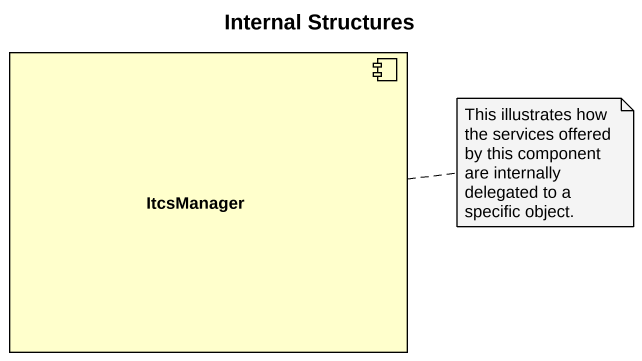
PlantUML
@startuml
title Internal Structures
component ItcsManager
note right of ItcsManager : This illustrates how the services offered by this component are internally delegated to a specific object.
@enduml
